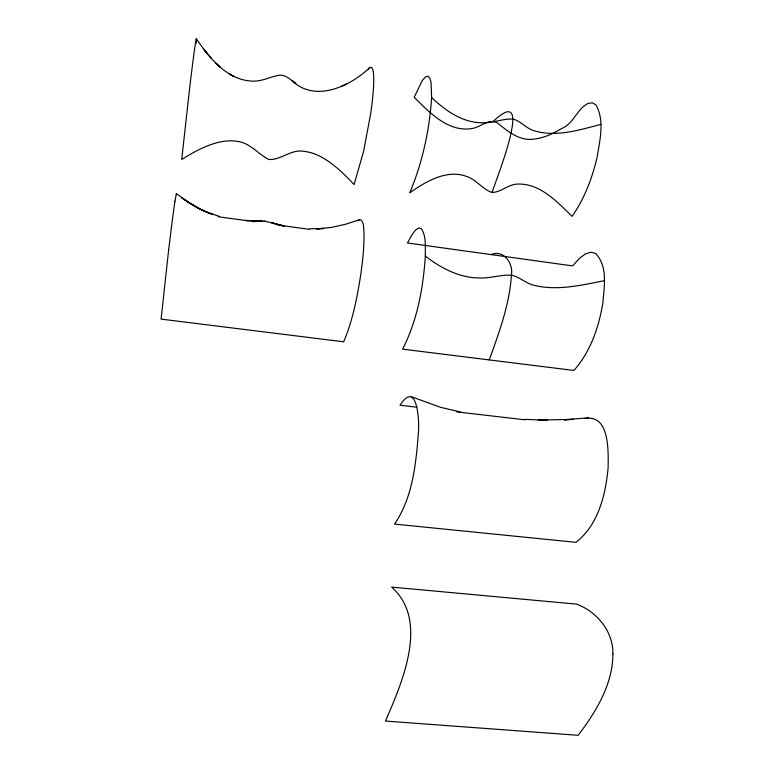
<?xml version="1.0" encoding="UTF-8"?>
<svg xmlns="http://www.w3.org/2000/svg" width="774" height="774" viewBox="0 0 774 774"><rect width="100%" height="100%" fill="white"/><g stroke="black" fill="none" stroke-linecap="round" stroke-linejoin="round"><path stroke-width="1.16" d="M431.621 97.456L431.05 82.392L429.783 78.058L427.877 76.191L425.342 77.013L422.207 80.719L414.196 97.321C429.531 112.424 448.61 132.828 472.421 128.436C480.993 127.11 489.603 117.242 498.214 123.569C508.15 131.59 519.151 140.694 532.851 139.223C543.319 138.352 552.994 133.747 561.885 128.397C573.892 123.463 576.785 108.97 588.259 103.358L592.526 102.836L595.961 104.916C604.929 120.821 599.773 140.433 597.073 157.412C592.207 178.291 584.36 198.676 572.092 216.352C557.145 201.85 539.991 183.09 517.303 184.086C508.092 184.396 501.146 192.329 492.051 192.455C482.521 189.349 476.629 179.868 467.032 176.598C446.782 168.858 426 181.522 409.804 192.716C422.449 162.54 429.531 130.071 431.621 97.456C445.408 110.74 462.755 122.911 482.686 122.766C492.961 123.182 502.694 118.548 512.91 119.041C521.047 121.063 526.339 128.726 534.515 130.893C556.487 137.317 579.533 129.935 600.866 124.372M425.332 256.078C425.1 247.032 426.493 236.931 421.559 228.862L418.957 227.933L415.725 229.868L411.894 234.832L407.482 242.988L572.673 265.917L579.494 258.293L585.618 253.775L590.978 252.208L595.516 253.388C608.161 266.314 604.097 287.077 602.791 303.408C598.699 327.537 590.436 351.899 573.911 370.446L402.586 349.142C417.341 320.475 423.223 287.996 425.332 256.078C440.851 268.114 459.408 277.924 479.493 277.953C490.252 278.427 500.701 274.635 511.43 275.176C519.741 276.84 525.933 283.594 534.263 285.374C557.474 291.005 581.535 285.151 604.417 280.672M176.424 194.613L176.366 193.587L187.482 201.782L181.958 197.912L199.353 208.845L187.724 202.043L193.403 205.4M196.315 39.88L196.296 38.71C209.512 58.214 227.711 80.864 253.466 81.144C262.55 81.289 270.648 76.578 279.433 75.184C286.012 74.623 290.811 80.041 295.794 83.447L291.914 80.554C314.766 102.855 349.858 86.678 369.885 67.493L371.897 67.406L373.281 71.421M196.219 41.457L196.054 43.567M168.684 249.557L161.098 319.111L343.666 341.808C352.683 320.639 357.114 297.835 360.674 275.215A49.043 6.55 -82.5 0 0 363.461 250.437A44.379 5.95 -82.5 0 0 363.722 246.209A49.081 6.56 -82.5 0 0 363.606 227.662M174.953 201.163L176.385 193.626M195.493 42.744L196.306 38.758M492.051 192.455C494.973 182.432 536.45 80.39 493.241 121.392M489.255 359.92C499.153 332.491 509.524 304.501 511.43 275.176C513.51 263.479 503.739 249.276 491.016 254.578M368.395 69.254L369.885 67.493M357.878 220.958C361.787 216.517 363.78 224.683 363.616 227.585M346.781 83.795L341.595 86.407L342.069 86.175M359.436 219.71L345.765 224.189L331.901 227.333L316.537 228.92L323.822 228.485L309.348 228.843M585.144 418.579C610.076 414.022 608.277 452.403 608.103 468.009C605.539 494.925 598.35 524.966 575.933 542.332L394.527 524.085C412.368 498.098 415.88 465.145 418.26 434.466C419.731 423.891 417.834 377.935 400.003 405.237L416.722 407.192M588.298 417.776L564.072 419.847L573.234 419.373L538.288 420.089L547.373 420.282L524.84 419.363M262.618 221.074L252.45 220.929L264.263 221.19L272.554 222.883M252.247 220.871L259.038 220.977M245.61 220.435L252.034 220.88L245.435 220.377M266.198 221.412L264.263 221.19M456.554 411.845L525.227 419.856M218.191 216.71L248.231 220.88M251.376 221.316L254.52 221.751M279.588 225.234L309.136 229.327M283.284 225.631L277.111 224.47L284.135 226.047L271.587 222.844M460.366 412.01L440.454 407.298L411.816 396.859M219.206 216.294L206.194 212.115L212.386 214.292L199.692 208.893L205.681 211.805L193.548 205.497M278.059 224.489L271.916 222.767L278.659 224.886M207.345 53.793L203.533 48.946L211.292 58.36M373.262 71.489A47.407 5.815 -81.6 0 1 373.571 85.73A42.657 5.244 -81.6 0 1 373.349 89.465A47.137 5.776 -81.6 0 1 370.64 113.904L363.557 151.53L354.076 184.599L349.49 179.723A173.947 155.177 12.3 0 0 337.822 168.626C328.157 160.547 317.147 152.797 304.279 151.404C291.392 148.685 281.117 160.315 268.839 159.473C257.887 154.045 249.876 142.513 236.796 141.303C224.547 139.417 212.337 143.461 201.337 148.531A171.547 153.397 18 0 0 187.356 156.038L181.716 159.492L189.911 85.798A48.269 0.639 -83.1 0 1 192.852 62.104A43.683 0.581 -83.1 0 1 193.345 58.292A48.298 0.639 -83.1 0 1 195.483 42.831M168.684 249.547A50.262 0.726 -83 0 1 172.022 222.709A45.492 0.658 -83 0 1 172.563 218.51A50.562 0.726 -83 0 1 174.943 201.23M612.902 653.914C612.824 684.4 595.999 711.732 578.207 735.3L385.442 721.058C401.812 683.219 429.705 620.69 391.615 587.098L576.669 604.136C597.112 611.847 613.269 631.478 612.902 653.914M234.193 76.558L229.133 73.801L234.116 76.607M219.768 66.758L215.424 62.829L219.739 66.758"/></g></svg>
